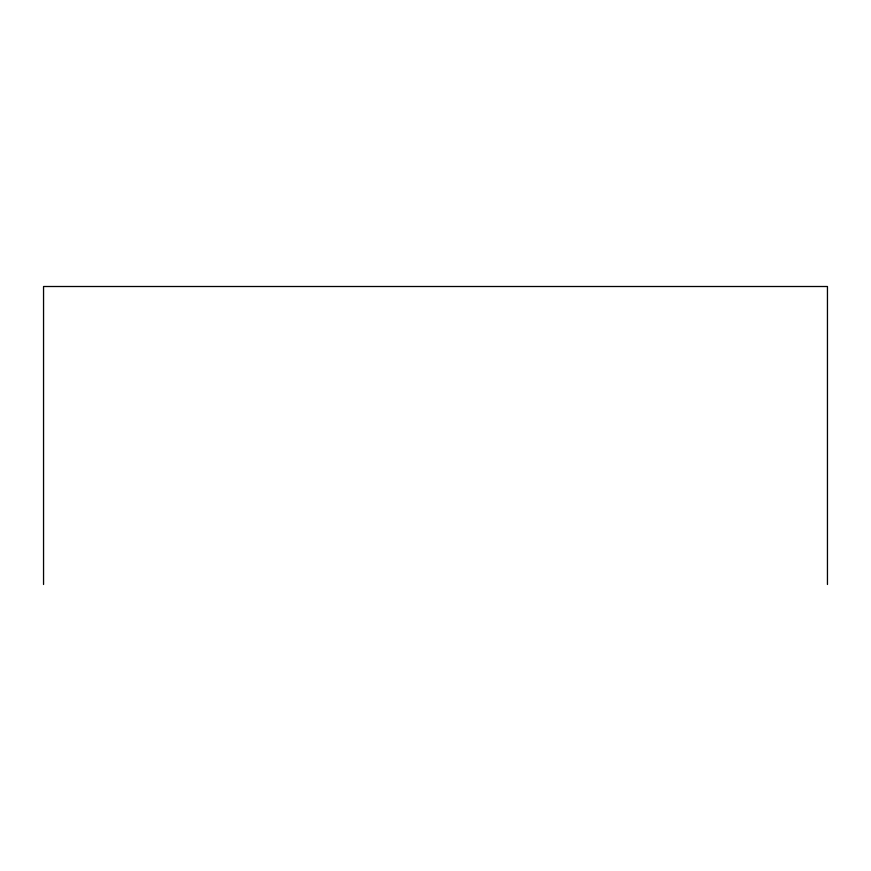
<?xml version="1.0" encoding="UTF-8"?>
<svg xmlns="http://www.w3.org/2000/svg" width="871" height="871" viewBox="0 0 871 871"><rect width="100%" height="100%" fill="white"/><g stroke="black" fill="none" stroke-linecap="round" stroke-linejoin="round"><path stroke-width="1.31" d="M827.45 584.495L827.45 286.505L43.55 286.505L43.55 584.495"/></g></svg>
